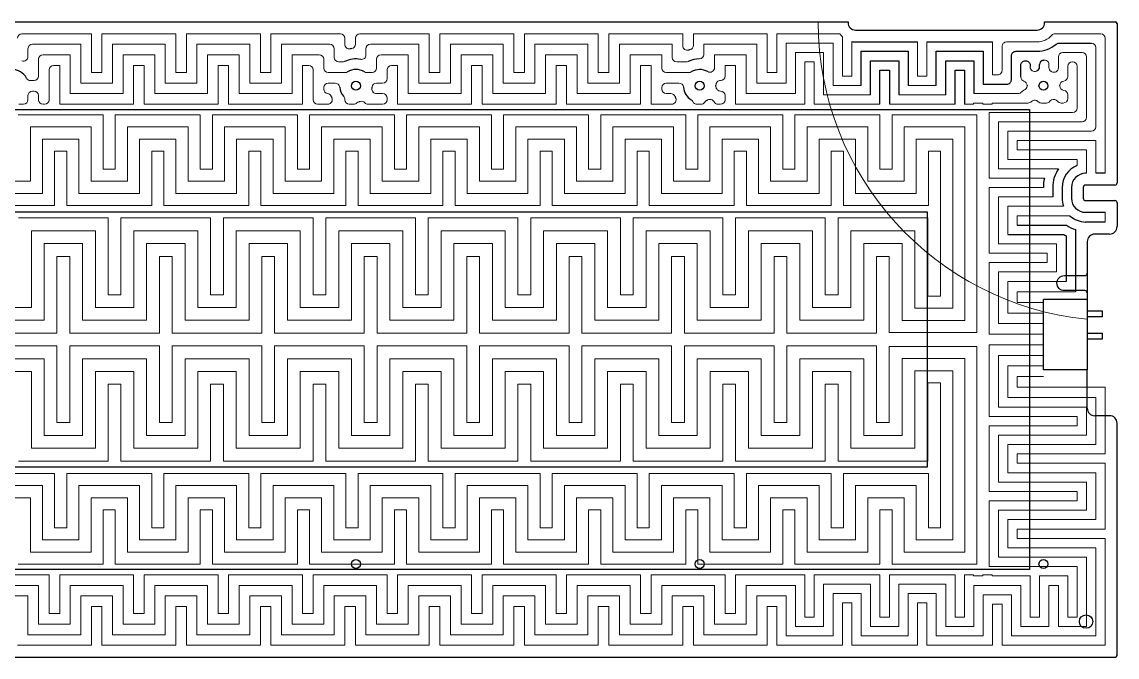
# Model space of a CAD drawing. Header units: millimetres. Extents: x -2003 to 8583, y -2734 to 1824.
# Drawn here: x 2992 to 3725, y 1179 to 1604 of the extents above; entities that cross this region are included whole.
import ezdxf

# ---------------------------------------------------------------- set-up
doc = ezdxf.new("R2010")
doc.units = ezdxf.units.MM
doc.layers.add('参照', color=6, linetype='Continuous', lineweight=9)
doc.layers.add('发热区', color=2, linetype='Continuous')

msp = doc.modelspace()

# ---------------------------------------------------------------- linework, layer by layer
at = {"color": 7, "linetype": 'Continuous', "lineweight": 25}
for p, q in [((2426.544, 1604.178), (3545.044, 1604.178)), ((3676.544, 1604.178), (3724.044, 1604.178)), ((3725.044, 1603.178), (3725.044, 1496.478)), ((3673.178, 1574.143), (3673.178, 1575.598)), ((3704.584, 1502.878), (3703.944, 1502.878)), ((3717.146, 1502.878), (3710.865, 1502.878)), ((3681.984, 1493.478), (3681.984, 1487.093)), ((3688.264, 1493.478), (3688.264, 1486.178)), ((3694.544, 1493.478), (3694.544, 1486.178)), ((3725.044, 1483.178), (3725.044, 1467.178)), ((3703.944, 1476.778), (3717.146, 1476.778)), ((3717.146, 1470.078), (3703.944, 1470.288)), ((3720.044, 1462.178), (3710.044, 1462.178)), ((3705.044, 1457.178), (3705.044, 1418.428)), ((3675.794, 1371.428), (3675.794, 1418.428)), ((3705.044, 1418.428), (3675.794, 1418.428)), ((3705.044, 1418.428), (3705.044, 1371.428)), ((3705.044, 1371.428), (3675.794, 1371.428)), ((3705.044, 1345.678), (3705.044, 1371.428)), ((3720.044, 1340.678), (3710.044, 1340.678)), ((3725.044, 1180.178), (3725.044, 1335.678)), ((2247.544, 1179.178), (3724.044, 1179.178))]:
    msp.add_line(p, q, dxfattribs=at)
for points in [[(3545.044, 1604.178), (3545.044, 1603.678, 0.4142136), (3550.044, 1598.678), (3671.544, 1598.678, 0.4142136), (3676.544, 1603.678), (3676.544, 1604.178)], [(3539.477, 1596.278, 0.0531513), (3541.275, 1594.217)], [(3547.556, 1591.02, 0.0485567), (3550.044, 1590.778), (3591.524, 1590.778)], [(3635.492, 1562.466), (3651.335, 1562.466, 0.4142136), (3654.335, 1565.466), (3654.335, 1581.498, -0.4142136), (3657.335, 1584.498), (3671.544, 1584.498, 0.1818625), (3684.185, 1589.253, -0.1818625), (3686.162, 1589.997), (3707.865, 1589.997)], [(3660.616, 1567.316), (3660.616, 1575.218, -0.4142136), (3663.616, 1578.218), (3663.897, 1578.218, -0.4142136), (3666.897, 1575.218), (3666.897, 1574.015)], [(3676.388, 1499.655, 0.0551867), (3675.704, 1493.478), (3675.704, 1493.374)], [(3723.544, 1494.978), (3703.944, 1494.978, 0.4142136), (3702.444, 1493.478), (3702.444, 1486.178, 0.4142136), (3703.944, 1484.678), (3723.544, 1484.678)], [(3688.263, 1486.329, 0.0879783), (3689.241, 1480.812)], [(3693.434, 1474.531, 0.1824754), (3703.944, 1470.288)], [(3658.259, 1468.25), (3691.211, 1468.25, 0.0752322), (3697.146, 1465.184), (3697.146, 1423.493)], [(3651.978, 1461.969), (3689.314, 1461.969, 0.0156255), (3690.865, 1461.08), (3690.865, 1430.563)], [(3705.044, 1422.878, 0.4142136), (3703.544, 1424.378), (3689.794, 1424.378, -1), (3689.794, 1434.478), (3703.544, 1434.478, 0.4142136), (3705.044, 1435.978)]]:
    msp.add_lwpolyline(points, format="xyb", dxfattribs=at)
for points in [[(3597.805, 1590.778), (3641.773, 1590.778)], [(3553.837, 1561.673), (3553.837, 1584.498), (3585.243, 1584.498), (3585.243, 1561.673)], [(3604.086, 1561.673), (3604.086, 1584.498), (3635.492, 1584.498), (3635.492, 1562.466)], [(3560.118, 1555.392), (3560.118, 1578.218), (3578.962, 1578.218), (3578.962, 1555.392)], [(3610.367, 1555.392), (3610.367, 1578.218), (3629.21, 1578.218), (3629.21, 1556.185)], [(3566.399, 1549.111), (3566.399, 1571.938), (3572.68, 1571.938), (3572.68, 1549.111)], [(3616.648, 1549.111), (3616.648, 1571.938), (3622.929, 1571.938), (3622.929, 1549.111)], [(3705.044, 1410.928), (3715.044, 1410.928), (3715.044, 1408.928), (3715.044, 1406.928), (3705.044, 1406.928)], [(3705.044, 1395.928), (3715.044, 1395.928), (3715.044, 1393.928), (3715.044, 1391.928), (3705.044, 1391.928)]]:
    msp.add_lwpolyline(points, dxfattribs=at)
for centre, radius in [((3215.794, 1561.428), 3), ((3445.794, 1561.428), 3), ((3675.794, 1561.428), 3), ((3215.794, 1241.428), 3), ((3445.794, 1241.428), 3), ((3675.794, 1241.428), 3), ((3704.294, 1202.928), 4.5)]:
    msp.add_circle(centre, radius, dxfattribs=at)
for centre, radius, start, end in [((3724.044, 1603.178), 1, 360, 90), ((3215.794, 1561.428), 25.04, 96.859653, 99.059577), ((3445.794, 1561.428), 25.04, 104.944738, 107.21217), ((3215.794, 1561.428), 17.97, 79.789776, 115.344516), ((3445.794, 1561.428), 17.97, 90.450764, 115.320145), ((3676.178, 1575.598), 3, 99.371618, 180), ((3671.544, 1603.678), 25.46, 279.371618, 279.945692), ((2985.794, 1561.428), 10.9, 28.034725, 151.965275), ((3215.794, 1561.428), 10.9, 58.737031, 121.262969), ((3445.794, 1561.428), 10.9, 60.231965, 121.232643), ((3675.794, 1561.428), 10.9, 113.828712, 115.101781), ((3670.178, 1574.143), 3, 293.828712, 0), ((3675.794, 1561.428), 10.9, 60.016324, 61.345328), ((3445.794, 1561.428), 10.9, 357.802057, 2.197943), ((3675.794, 1561.428), 10.9, 179.42062, 180.57938), ((3675.794, 1561.428), 10.9, 359.42062, 0.57938), ((3215.794, 1561.428), 17.97, 203.029334, 206.37837), ((3215.794, 1561.428), 10.9, 184.888606, 221.470549), ((3215.794, 1561.428), 10.9, 350.681489, 355.111394), ((3445.794, 1561.428), 17.97, 203.169572, 206.37837), ((3445.794, 1561.428), 10.9, 184.888606, 238.652501), ((3215.794, 1561.428), 10.9, 280.99463, 285.51085), ((3445.794, 1561.428), 10.9, 294.821072, 299.768035), ((3675.794, 1561.428), 10.9, 244.898219, 246.171288), ((3675.794, 1561.428), 10.9, 298.654672, 299.983676), ((3703.944, 1493.478), 21.96, 145.436492, 180), ((3703.944, 1493.478), 15.68, 111.086127, 180), ((3703.944, 1493.478), 9.4, 90, 180), ((3723.544, 1496.478), 1.5, 270, 360), ((3703.944, 1486.178), 9.4, 180, 270), ((3723.544, 1483.178), 1.5, 0, 90), ((3720.044, 1467.178), 5, 270, 360), ((3710.044, 1457.178), 5, 90, 180), ((3710.044, 1345.678), 5, 180, 270), ((3720.044, 1335.678), 5, 0, 90), ((3724.044, 1180.178), 1, 270, 0)]:
    msp.add_arc(centre, radius, start, end, dxfattribs=at)
at = {"layer": '参照'}
for p, q in [((2992.327, 1596.278), (3038.79, 1596.278)), ((3038.79, 1596.278), (3038.79, 1570.31)), ((3045.856, 1570.31), (3045.856, 1596.278)), ((3045.856, 1596.278), (3095.32, 1596.278)), ((3095.32, 1596.278), (3095.32, 1570.31)), ((3102.386, 1570.31), (3102.386, 1596.278)), ((3102.386, 1596.278), (3151.849, 1596.278)), ((3151.849, 1596.278), (3151.849, 1570.31)), ((3158.915, 1570.31), (3158.915, 1596.278)), ((3158.915, 1596.278), (3205.379, 1596.278)), ((3208.379, 1593.278), (3208.379, 1589.118)), ((3215.445, 1589.267), (3215.445, 1593.278)), ((3218.445, 1596.278), (3264.908, 1596.278)), ((3264.908, 1596.278), (3264.908, 1570.31)), ((3271.974, 1570.31), (3271.974, 1596.278)), ((3271.974, 1596.278), (3321.438, 1596.278)), ((3321.438, 1596.278), (3321.438, 1570.31)), ((3328.504, 1570.31), (3328.504, 1596.278)), ((3328.504, 1596.278), (3377.967, 1596.278)), ((3377.967, 1596.278), (3377.967, 1570.31)), ((3385.033, 1570.31), (3385.033, 1596.278)), ((3385.033, 1596.278), (3434.497, 1596.278)), ((3434.497, 1596.278), (3434.497, 1588.212)), ((3441.563, 1588.52), (3441.563, 1596.278)), ((3441.563, 1596.278), (3491.026, 1596.278)), ((3491.026, 1596.278), (3491.026, 1570.31)), ((2996.393, 1580.973), (2996.393, 1586.212)), ((2999.393, 1589.212), (3031.724, 1589.212)), ((3031.724, 1589.212), (3031.724, 1563.244)), ((3052.923, 1563.244), (3052.923, 1589.212)), ((3052.923, 1589.212), (3088.254, 1589.212)), ((3088.254, 1589.212), (3088.254, 1563.244)), ((3109.452, 1563.244), (3109.452, 1589.212)), ((3109.452, 1589.212), (3144.783, 1589.212)), ((3144.783, 1589.212), (3144.783, 1563.244)), ((3165.982, 1563.244), (3165.982, 1589.212)), ((3165.982, 1589.212), (3198.312, 1589.212)), ((3201.312, 1586.212), (3201.312, 1580.38)), ((3222.511, 1582.066), (3222.511, 1586.212)), ((3225.511, 1589.212), (3257.842, 1589.212)), ((3257.842, 1589.212), (3257.842, 1563.244)), ((3279.04, 1563.244), (3279.04, 1589.212)), ((3279.04, 1589.212), (3314.371, 1589.212)), ((3314.371, 1589.212), (3314.371, 1563.244)), ((3335.57, 1563.244), (3335.57, 1589.212)), ((3335.57, 1589.212), (3370.901, 1589.212)), ((3370.901, 1589.212), (3370.901, 1563.244)), ((3392.099, 1563.244), (3392.099, 1589.212)), ((3392.099, 1589.212), (3427.43, 1589.212)), ((3427.43, 1589.212), (3427.43, 1580.384)), ((3448.629, 1582.397), (3448.629, 1589.212)), ((3448.629, 1589.212), (3483.96, 1589.212)), ((3483.96, 1589.212), (3483.96, 1563.244)), ((3003.459, 1567.961), (3003.459, 1579.146)), ((3006.459, 1582.146), (3024.658, 1582.146)), ((3024.658, 1582.146), (3024.658, 1556.177)), ((3059.989, 1556.177), (3059.989, 1582.146)), ((3059.989, 1582.146), (3081.187, 1582.146)), ((3081.187, 1582.146), (3081.187, 1556.177)), ((3116.518, 1556.177), (3116.518, 1582.146)), ((3116.518, 1582.146), (3137.717, 1582.146)), ((3137.717, 1582.146), (3137.717, 1556.177)), ((3173.048, 1556.177), (3173.048, 1582.146)), ((3173.048, 1582.146), (3191.246, 1582.146)), ((3194.246, 1579.146), (3194.246, 1573.31)), ((3204.312, 1577.38), (3206.817, 1577.38)), ((3229.577, 1573.31), (3229.577, 1579.146)), ((3232.577, 1582.146), (3250.776, 1582.146)), ((3250.776, 1582.146), (3250.776, 1556.177)), ((3286.107, 1556.177), (3286.107, 1582.146)), ((3286.107, 1582.146), (3307.305, 1582.146)), ((3307.305, 1582.146), (3307.305, 1556.177)), ((3342.636, 1556.177), (3342.636, 1582.146)), ((3342.636, 1582.146), (3363.835, 1582.146)), ((3363.835, 1582.146), (3363.835, 1556.177)), ((3399.166, 1556.177), (3399.166, 1582.146)), ((3399.166, 1582.146), (3420.364, 1582.146)), ((3420.364, 1582.146), (3420.364, 1573.314)), ((3430.43, 1577.384), (3436.825, 1577.384)), ((3455.695, 1573.494), (3455.695, 1582.146)), ((3455.695, 1582.146), (3476.894, 1582.146)), ((3476.894, 1582.146), (3476.894, 1556.177)), ((3010.525, 1552.111), (3010.525, 1572.08)), ((3013.525, 1575.08), (3017.592, 1575.08)), ((3017.592, 1575.08), (3017.592, 1549.111)), ((3038.79, 1570.31), (3045.856, 1570.31)), ((3067.055, 1549.111), (3067.055, 1575.08)), ((3067.055, 1575.08), (3074.121, 1575.08)), ((3074.121, 1575.08), (3074.121, 1549.111)), ((3095.32, 1570.31), (3102.386, 1570.31)), ((3123.584, 1549.111), (3123.584, 1575.08)), ((3123.584, 1575.08), (3130.651, 1575.08)), ((3130.651, 1575.08), (3130.651, 1549.111)), ((3151.849, 1570.31), (3158.915, 1570.31)), ((3180.114, 1549.111), (3180.114, 1575.08)), ((3180.114, 1575.08), (3184.18, 1575.08)), ((3187.18, 1572.08), (3187.18, 1552.111)), ((3197.246, 1570.31), (3208.58, 1570.31)), ((3223.007, 1570.31), (3226.577, 1570.31)), ((3236.643, 1566.244), (3236.643, 1572.08)), ((3239.643, 1575.08), (3243.71, 1575.08)), ((3243.71, 1575.08), (3243.71, 1549.111)), ((3264.908, 1570.31), (3271.974, 1570.31)), ((3293.173, 1549.111), (3293.173, 1575.08)), ((3293.173, 1575.08), (3300.239, 1575.08)), ((3300.239, 1575.08), (3300.239, 1549.111)), ((3321.438, 1570.31), (3328.504, 1570.31)), ((3349.702, 1549.111), (3349.702, 1575.08)), ((3349.702, 1575.08), (3356.768, 1575.08)), ((3356.768, 1575.08), (3356.768, 1549.111)), ((3377.967, 1570.31), (3385.033, 1570.31)), ((3406.232, 1549.111), (3406.232, 1575.08)), ((3406.232, 1575.08), (3413.298, 1575.08)), ((3413.298, 1575.08), (3413.298, 1549.111)), ((3423.364, 1570.314), (3438.587, 1570.314)), ((3462.761, 1567.961), (3462.761, 1575.08)), ((3462.761, 1575.08), (3469.827, 1575.08)), ((3469.827, 1575.08), (3469.827, 1549.111)), ((3491.026, 1570.31), (3497.307, 1570.31)), ((2998.063, 1564.961), (3000.459, 1564.961)), ((3031.724, 1563.244), (3052.923, 1563.244)), ((3088.254, 1563.244), (3109.452, 1563.244)), ((3144.783, 1563.244), (3165.982, 1563.244)), ((3197.246, 1563.244), (3201.944, 1563.244)), ((3229.643, 1563.244), (3233.643, 1563.244)), ((3257.842, 1563.244), (3279.04, 1563.244)), ((3314.371, 1563.244), (3335.57, 1563.244)), ((3370.901, 1563.244), (3392.099, 1563.244)), ((3423.364, 1563.244), (3431.944, 1563.244)), ((3459.684, 1564.961), (3459.761, 1564.961)), ((3483.96, 1563.244), (3503.588, 1563.244)), ((2996.393, 1552.111), (2996.393, 1554.895)), ((2999.393, 1557.895), (3000.459, 1557.895)), ((3003.459, 1552.111), (3003.459, 1554.895)), ((3024.658, 1556.177), (3059.989, 1556.177)), ((3081.187, 1556.177), (3116.518, 1556.177)), ((3137.717, 1556.177), (3173.048, 1556.177)), ((3194.246, 1560.244), (3194.246, 1559.177)), ((3229.51, 1556.177), (3233.643, 1556.177)), ((3250.776, 1556.177), (3286.107, 1556.177)), ((3307.305, 1556.177), (3342.636, 1556.177)), ((3363.835, 1556.177), (3399.166, 1556.177)), ((3420.364, 1560.244), (3420.364, 1559.177)), ((3423.364, 1556.177), (3426.515, 1556.177)), ((3459.684, 1557.895), (3459.761, 1557.895)), ((3462.761, 1552.111), (3462.761, 1554.895)), ((3476.894, 1556.177), (3509.869, 1556.177)), ((2990.211, 1549.111), (2993.393, 1549.111)), ((3006.459, 1549.111), (3007.525, 1549.111)), ((3017.592, 1549.111), (3067.055, 1549.111)), ((3074.121, 1549.111), (3123.584, 1549.111)), ((3130.651, 1549.111), (3180.114, 1549.111)), ((3190.18, 1549.111), (3197.007, 1549.111)), ((3208.379, 1552.223), (3208.379, 1552.111)), ((3211.379, 1549.111), (3214.289, 1549.111)), ((3223.913, 1549.111), (3233.643, 1549.111)), ((3236.643, 1552.111), (3236.643, 1553.177)), ((3243.71, 1549.111), (3293.173, 1549.111)), ((3300.239, 1549.111), (3349.702, 1549.111)), ((3356.768, 1549.111), (3406.232, 1549.111)), ((3413.298, 1549.111), (3427.007, 1549.111)), ((3443.992, 1549.111), (3446.617, 1549.111)), ((3458.028, 1549.111), (3459.761, 1549.111)), ((3469.827, 1549.111), (3516.15, 1549.111))]:
    msp.add_line(p, q, dxfattribs=at)
at = {"layer": '参照', "color": 3}
for p, q in [((3503.588, 1563.244), (3503.588, 1589.997)), ((3503.588, 1589.997), (3534.994, 1589.997)), ((3534.994, 1589.997), (3534.994, 1561.673)), ((3591.524, 1567.954), (3591.524, 1590.778)), ((3597.805, 1590.778), (3597.805, 1567.954)), ((3717.146, 1502.878), (3717.146, 1593.278)), ((3509.869, 1556.177), (3509.869, 1583.716)), ((3509.869, 1583.716), (3528.713, 1583.716)), ((3528.713, 1583.716), (3528.713, 1555.392)), ((3688.74, 1583.716), (3701.584, 1583.716)), ((3710.865, 1586.997), (3710.865, 1534.061)), ((3516.15, 1549.111), (3516.15, 1577.435)), ((3516.15, 1577.435), (3522.432, 1577.435)), ((3522.432, 1577.435), (3522.432, 1549.111)), ((3679.459, 1575.646), (3679.459, 1573.626)), ((3685.74, 1573.468), (3685.74, 1580.716)), ((3695.022, 1577.435), (3695.303, 1577.435)), ((3704.584, 1580.716), (3704.584, 1540.342)), ((3692.022, 1567.531), (3692.022, 1574.435)), ((3698.303, 1574.435), (3698.303, 1546.623)), ((3534.994, 1561.673), (3553.837, 1561.673)), ((3585.243, 1561.673), (3604.086, 1561.673)), ((3597.805, 1567.954), (3591.524, 1567.954)), ((3528.713, 1555.392), (3560.118, 1555.392)), ((3578.962, 1555.392), (3610.367, 1555.392)), ((3629.21, 1556.185), (3658.85, 1556.185)), ((3692.022, 1552.904), (3692.022, 1555.325)), ((3522.432, 1549.111), (3566.399, 1549.111)), ((3572.68, 1549.111), (3616.648, 1549.111)), ((3622.929, 1549.111), (3629.002, 1549.111)), ((3629.002, 1549.111), (3629.002, 1549.904)), ((3629.002, 1549.904), (3635.283, 1549.904)), ((3635.283, 1549.904), (3635.283, 1549.111)), ((3635.283, 1549.111), (3641.564, 1549.111)), ((3641.564, 1549.111), (3641.564, 1549.904)), ((3641.564, 1549.904), (3665.482, 1549.904)), ((3674.472, 1549.904), (3677.715, 1549.904)), ((3687.602, 1549.904), (3689.022, 1549.904)), ((3695.303, 1543.623), (3639.416, 1543.623)), ((3639.416, 1543.623), (3639.416, 1499.655)), ((3701.584, 1537.342), (3645.697, 1537.342)), ((3645.697, 1537.342), (3645.697, 1505.936)), ((3707.865, 1531.061), (3651.978, 1531.061)), ((3651.978, 1531.061), (3651.978, 1512.218)), ((3658.259, 1518.499), (3658.259, 1524.78)), ((3658.259, 1524.78), (3710.865, 1524.78)), ((3710.865, 1524.78), (3710.865, 1502.878)), ((3704.584, 1518.499), (3658.259, 1518.499)), ((3704.584, 1518.499), (3704.584, 1502.878)), ((3651.978, 1512.218), (3698.303, 1512.218)), ((3698.303, 1512.218), (3698.303, 1508.108)), ((3645.697, 1505.936), (3685.86, 1505.936)), ((3639.416, 1499.655), (3676.388, 1499.655)), ((3675.704, 1493.374), (3639.416, 1493.374)), ((3639.416, 1493.374), (3639.416, 1449.406)), ((3681.984, 1487.093), (3645.697, 1487.093)), ((3645.697, 1487.093), (3645.697, 1455.688)), ((3689.241, 1480.812), (3651.978, 1480.812)), ((3651.978, 1480.812), (3651.978, 1461.969)), ((3658.259, 1468.25), (3658.259, 1474.531)), ((3658.259, 1474.531), (3693.434, 1474.531)), ((3717.146, 1470.078), (3717.146, 1476.778)), ((3645.697, 1455.688), (3684.584, 1455.688)), ((3684.584, 1455.688), (3684.584, 1436.844)), ((3639.416, 1449.406), (3678.303, 1449.406)), ((3678.303, 1449.406), (3678.303, 1443.125)), ((3678.303, 1443.125), (3639.416, 1443.125)), ((3639.416, 1443.125), (3639.416, 1395.213)), ((3684.584, 1436.844), (3645.697, 1436.844)), ((3645.697, 1436.844), (3645.697, 1402.283)), ((3690.865, 1430.563), (3651.978, 1430.563)), ((3651.978, 1430.563), (3651.978, 1409.353)), ((3658.259, 1416.423), (3658.259, 1423.493)), ((3658.259, 1423.493), (3697.146, 1423.493)), ((3675.794, 1416.423), (3658.259, 1416.423)), ((3651.978, 1409.353), (3675.794, 1409.353)), ((3645.697, 1402.283), (3675.794, 1402.283)), ((3639.416, 1395.213), (3675.794, 1395.213))]:
    msp.add_line(p, q, dxfattribs=at)
at = {"layer": '参照'}
msp.add_lwpolyline([(3525.044, 1604.178, 0.3851704), (3705.044, 1405.181)], format="xyb", dxfattribs=at)
at = {"layer": '参照', "color": 3}
for points in [[(3539.477, 1596.278), (3497.307, 1596.278), (3497.307, 1570.31)], [(3547.556, 1591.02), (3547.556, 1567.954), (3541.275, 1567.954), (3541.275, 1594.217)], [(3516.15, 1234.245), (3516.15, 1205.921), (3522.432, 1205.921), (3522.432, 1234.245), (3566.399, 1234.245), (3566.399, 1205.921), (3572.68, 1205.921), (3572.68, 1234.245), (3616.648, 1234.245), (3616.648, 1205.921), (3622.929, 1205.921), (3622.929, 1234.245), (3629.002, 1234.245), (3629.002, 1233.452), (3635.283, 1233.452), (3635.283, 1234.245), (3641.564, 1234.245), (3641.564, 1233.452), (3666.897, 1233.452), (3666.897, 1205.921), (3673.178, 1205.921), (3673.178, 1233.452), (3692.022, 1233.452), (3692.022, 1205.921), (3698.303, 1205.921), (3698.303, 1239.733), (3639.416, 1239.733), (3639.416, 1283.701), (3698.303, 1283.701), (3698.303, 1289.982), (3639.416, 1289.982), (3639.416, 1333.95), (3698.303, 1333.95), (3698.303, 1340.231), (3639.416, 1340.231), (3639.416, 1388.143), (3675.794, 1388.143)], [(3509.869, 1227.179), (3509.869, 1199.64), (3528.713, 1199.64), (3528.713, 1227.964), (3560.118, 1227.964), (3560.118, 1199.64), (3578.962, 1199.64), (3578.962, 1227.964), (3610.367, 1227.964), (3610.367, 1199.64), (3629.21, 1199.64), (3629.21, 1227.171), (3660.616, 1227.171), (3660.616, 1199.64), (3679.459, 1199.64), (3679.459, 1227.171), (3685.74, 1227.171), (3685.74, 1199.64), (3704.584, 1199.64), (3704.584, 1246.014), (3645.697, 1246.014), (3645.697, 1277.42), (3704.584, 1277.42), (3704.584, 1296.263), (3645.697, 1296.263), (3645.697, 1327.669), (3704.584, 1327.669), (3704.584, 1346.512), (3645.697, 1346.512), (3645.697, 1381.073), (3675.794, 1381.073)], [(3503.588, 1220.113), (3503.588, 1193.359), (3534.994, 1193.359), (3534.994, 1221.683), (3553.837, 1221.683), (3553.837, 1193.359), (3585.243, 1193.359), (3585.243, 1221.683), (3604.086, 1221.683), (3604.086, 1193.359), (3635.492, 1193.359), (3635.492, 1220.89), (3654.335, 1220.89), (3654.335, 1193.359), (3710.865, 1193.359), (3710.865, 1252.295), (3651.978, 1252.295), (3651.978, 1271.139), (3710.865, 1271.139), (3710.865, 1302.544), (3651.978, 1302.544), (3651.978, 1321.388), (3710.865, 1321.388), (3710.865, 1352.793), (3651.978, 1352.793), (3651.978, 1374.003), (3675.794, 1374.003)], [(3675.794, 1366.933), (3658.259, 1366.933), (3658.259, 1359.863), (3717.146, 1359.863), (3717.146, 1315.106), (3658.259, 1315.106), (3658.259, 1308.825), (3717.146, 1308.825), (3717.146, 1264.858), (3658.259, 1264.858), (3658.259, 1258.576), (3717.146, 1258.576), (3717.146, 1187.078), (3648.054, 1187.078), (3648.054, 1214.609), (3641.773, 1214.609), (3641.773, 1187.078), (3597.805, 1187.078), (3597.805, 1215.402), (3591.524, 1215.402), (3591.524, 1187.078), (3547.556, 1187.078), (3547.556, 1215.402), (3541.275, 1215.402), (3541.275, 1187.078), (3497.307, 1187.078), (3497.307, 1213.046)]]:
    msp.add_lwpolyline(points, dxfattribs=at)
msp.add_lwpolyline([(3714.146, 1596.278), (3683.571, 1596.278, 0.2178043), (3681.302, 1595.24, -0.2178043), (3671.544, 1590.778), (3651.054, 1590.778, 0.4142136), (3648.054, 1587.778), (3648.054, 1571.748, -0.4142136), (3645.054, 1568.748), (3641.773, 1568.748), (3641.773, 1590.778)], format="xyb", dxfattribs=at)
at = {"layer": '参照'}
for points in [[(2955.804, 1395.962), (3015.776, 1395.962), (3015.776, 1447.301), (3024.343, 1447.301), (3024.343, 1395.962), (3084.316, 1395.962), (3084.316, 1447.301), (3092.883, 1447.301), (3092.883, 1395.962), (3152.855, 1395.962), (3152.855, 1447.301), (3161.423, 1447.301), (3161.423, 1395.962), (3221.395, 1395.962), (3221.395, 1447.301), (3229.962, 1447.301), (3229.962, 1395.962), (3289.934, 1395.962), (3289.934, 1447.301), (3298.502, 1447.301), (3298.502, 1395.962), (3358.474, 1395.962), (3358.474, 1447.301), (3367.041, 1447.301), (3367.041, 1395.962), (3427.013, 1395.962), (3427.013, 1447.301), (3435.581, 1447.301), (3435.581, 1395.962), (3495.553, 1395.962), (3495.553, 1447.301), (3504.121, 1447.301), (3504.121, 1395.962), (3564.093, 1395.962), (3564.093, 1447.301), (3572.66, 1447.301), (3572.66, 1396.354), (3631.292, 1396.354), (3631.292, 1542.045), (3574.456, 1542.045), (3574.456, 1505.712), (3566.336, 1505.712), (3566.336, 1542.045), (3509.5, 1542.045), (3509.5, 1505.712), (3501.38, 1505.712), (3501.38, 1542.045), (3444.544, 1542.045), (3444.544, 1505.712), (3436.424, 1505.712), (3436.424, 1542.045), (3379.588, 1542.045), (3379.588, 1505.712), (3371.468, 1505.712), (3371.468, 1542.045), (3314.632, 1542.045), (3314.632, 1505.712), (3306.512, 1505.712), (3306.512, 1542.045), (3249.676, 1542.045), (3249.676, 1505.712), (3241.556, 1505.712), (3241.556, 1542.045), (3184.72, 1542.045), (3184.72, 1505.712), (3176.6, 1505.712), (3176.6, 1542.045), (3119.764, 1542.045), (3119.764, 1505.712), (3111.644, 1505.712), (3111.644, 1542.045), (3054.808, 1542.045), (3054.808, 1505.712), (3046.688, 1505.712), (3046.688, 1542.045), (2989.852, 1542.045)], [(2973.613, 1497.592), (2997.971, 1497.592), (2997.971, 1533.925), (3038.569, 1533.925), (3038.569, 1497.592), (3062.927, 1497.592), (3062.927, 1533.925), (3103.525, 1533.925), (3103.525, 1497.592), (3127.883, 1497.592), (3127.883, 1533.925), (3168.481, 1533.925), (3168.481, 1497.592), (3192.839, 1497.592), (3192.839, 1533.925), (3233.437, 1533.925), (3233.437, 1497.592), (3257.795, 1497.592), (3257.795, 1533.925), (3298.393, 1533.925), (3298.393, 1497.592), (3322.751, 1497.592), (3322.751, 1533.925), (3363.349, 1533.925), (3363.349, 1497.592), (3387.707, 1497.592), (3387.707, 1533.925), (3428.305, 1533.925), (3428.305, 1497.592), (3452.663, 1497.592), (3452.663, 1533.925), (3493.261, 1533.925), (3493.261, 1497.592), (3517.619, 1497.592), (3517.619, 1533.925), (3558.217, 1533.925), (3558.217, 1497.592), (3582.575, 1497.592), (3582.575, 1533.925), (3623.173, 1533.925), (3623.173, 1404.474), (3581.228, 1404.474), (3581.228, 1455.868), (3555.525, 1455.868), (3555.525, 1404.529), (3512.688, 1404.529), (3512.688, 1455.868), (3486.986, 1455.868), (3486.986, 1404.529), (3444.148, 1404.529), (3444.148, 1455.868), (3418.446, 1455.868), (3418.446, 1404.529), (3375.609, 1404.529), (3375.609, 1455.868), (3349.906, 1455.868), (3349.906, 1404.529), (3307.069, 1404.529), (3307.069, 1455.868), (3281.367, 1455.868), (3281.367, 1404.529), (3238.53, 1404.529), (3238.53, 1455.868), (3212.827, 1455.868), (3212.827, 1404.529), (3169.99, 1404.529), (3169.99, 1455.868), (3144.288, 1455.868), (3144.288, 1404.529), (3101.45, 1404.529), (3101.45, 1455.868), (3075.748, 1455.868), (3075.748, 1404.529), (3032.911, 1404.529), (3032.911, 1455.868), (3007.209, 1455.868), (3007.209, 1404.529), (2964.371, 1404.529)], [(2965.493, 1489.473), (3006.091, 1489.473), (3006.091, 1525.806), (3030.449, 1525.806), (3030.449, 1489.473), (3071.047, 1489.473), (3071.047, 1525.806), (3095.405, 1525.806), (3095.405, 1489.473), (3136.003, 1489.473), (3136.003, 1525.806), (3160.361, 1525.806), (3160.361, 1489.473), (3200.959, 1489.473), (3200.959, 1525.806), (3225.317, 1525.806), (3225.317, 1489.473), (3265.915, 1489.473), (3265.915, 1525.806), (3290.273, 1525.806), (3290.273, 1489.473), (3330.871, 1489.473), (3330.871, 1525.806), (3355.229, 1525.806), (3355.229, 1489.473), (3395.827, 1489.473), (3395.827, 1525.806), (3420.185, 1525.806), (3420.185, 1489.473), (3460.783, 1489.473), (3460.783, 1525.806), (3485.141, 1525.806), (3485.141, 1489.473), (3525.739, 1489.473), (3525.739, 1525.806), (3550.097, 1525.806), (3550.097, 1489.473), (3590.695, 1489.473), (3590.695, 1525.806), (3615.053, 1525.806), (3615.053, 1412.593), (3589.795, 1412.593), (3589.795, 1464.436), (3546.958, 1464.436), (3546.958, 1413.097), (3521.255, 1413.097), (3521.255, 1464.436), (3478.418, 1464.436), (3478.418, 1413.097), (3452.716, 1413.097), (3452.716, 1464.436), (3409.879, 1464.436), (3409.879, 1413.097), (3384.176, 1413.097), (3384.176, 1464.436), (3341.339, 1464.436), (3341.339, 1413.097), (3315.637, 1413.097), (3315.637, 1464.436), (3272.799, 1464.436), (3272.799, 1413.097), (3247.097, 1413.097), (3247.097, 1464.436), (3204.26, 1464.436), (3204.26, 1413.097), (3178.557, 1413.097), (3178.557, 1464.436), (3135.72, 1464.436), (3135.72, 1413.097), (3110.018, 1413.097), (3110.018, 1464.436), (3067.181, 1464.436), (3067.181, 1413.097), (3041.478, 1413.097), (3041.478, 1464.436), (2998.641, 1464.436), (2998.641, 1413.097), (2972.939, 1413.097)], [(2957.374, 1481.353), (3014.21, 1481.353), (3014.21, 1517.686), (3022.33, 1517.686), (3022.33, 1481.353), (3079.166, 1481.353), (3079.166, 1517.686), (3087.286, 1517.686), (3087.286, 1481.353), (3144.122, 1481.353), (3144.122, 1517.686), (3152.242, 1517.686), (3152.242, 1481.353), (3209.078, 1481.353), (3209.078, 1517.686), (3217.198, 1517.686), (3217.198, 1481.353), (3274.034, 1481.353), (3274.034, 1517.686), (3282.154, 1517.686), (3282.154, 1481.353), (3338.99, 1481.353), (3338.99, 1517.686), (3347.11, 1517.686), (3347.11, 1481.353), (3403.946, 1481.353), (3403.946, 1517.686), (3412.066, 1517.686), (3412.066, 1481.353), (3468.902, 1481.353), (3468.902, 1517.686), (3477.022, 1517.686), (3477.022, 1481.353), (3533.858, 1481.353), (3533.858, 1517.686), (3541.978, 1517.686), (3541.978, 1481.353), (3598.814, 1481.353), (3598.814, 1517.686), (3606.934, 1517.686), (3606.934, 1420.713), (3598.362, 1420.713), (3598.362, 1473.003), (3538.39, 1473.003), (3538.39, 1421.664), (3529.823, 1421.664), (3529.823, 1473.003), (3469.851, 1473.003), (3469.851, 1421.664), (3461.283, 1421.664), (3461.283, 1473.003), (3401.311, 1473.003), (3401.311, 1421.664), (3392.744, 1421.664), (3392.744, 1473.003), (3332.772, 1473.003), (3332.772, 1421.664), (3324.204, 1421.664), (3324.204, 1473.003), (3264.232, 1473.003), (3264.232, 1421.664), (3255.665, 1421.664), (3255.665, 1473.003), (3195.692, 1473.003), (3195.692, 1421.664), (3187.125, 1421.664), (3187.125, 1473.003), (3127.153, 1473.003), (3127.153, 1421.664), (3118.585, 1421.664), (3118.585, 1473.003), (3058.613, 1473.003), (3058.613, 1421.664), (3050.046, 1421.664), (3050.046, 1473.003), (2990.074, 1473.003)], [(2955.804, 1387.394), (3015.776, 1387.394), (3015.776, 1336.055), (3024.343, 1336.055), (3024.343, 1387.394), (3084.316, 1387.394), (3084.316, 1336.055), (3092.883, 1336.055), (3092.883, 1387.394), (3152.855, 1387.394), (3152.855, 1336.055), (3161.423, 1336.055), (3161.423, 1387.394), (3221.395, 1387.394), (3221.395, 1336.055), (3229.962, 1336.055), (3229.962, 1387.394), (3289.934, 1387.394), (3289.934, 1336.055), (3298.502, 1336.055), (3298.502, 1387.394), (3358.474, 1387.394), (3358.474, 1336.055), (3367.041, 1336.055), (3367.041, 1387.394), (3427.013, 1387.394), (3427.013, 1336.055), (3435.581, 1336.055), (3435.581, 1387.394), (3495.553, 1387.394), (3495.553, 1336.055), (3504.121, 1336.055), (3504.121, 1387.394), (3564.093, 1387.394), (3564.093, 1336.055), (3572.66, 1336.055), (3572.66, 1387.002), (3631.292, 1387.002), (3631.292, 1241.311), (3574.456, 1241.311), (3574.456, 1277.645), (3566.336, 1277.645), (3566.336, 1241.311), (3509.5, 1241.311), (3509.5, 1277.645), (3501.38, 1277.645), (3501.38, 1241.311), (3444.544, 1241.311), (3444.544, 1277.645), (3436.424, 1277.645), (3436.424, 1241.311), (3379.588, 1241.311), (3379.588, 1277.645), (3371.468, 1277.645), (3371.468, 1241.311), (3314.632, 1241.311), (3314.632, 1277.645), (3306.512, 1277.645), (3306.512, 1241.311), (3249.676, 1241.311), (3249.676, 1277.645), (3241.556, 1277.645), (3241.556, 1241.311), (3184.72, 1241.311), (3184.72, 1277.645), (3176.6, 1277.645), (3176.6, 1241.311), (3119.764, 1241.311), (3119.764, 1277.645), (3111.644, 1277.645), (3111.644, 1241.311), (3054.808, 1241.311), (3054.808, 1277.645), (3046.688, 1277.645), (3046.688, 1241.311), (2989.852, 1241.311)], [(2973.613, 1285.764), (2997.971, 1285.764), (2997.971, 1249.431), (3038.569, 1249.431), (3038.569, 1285.764), (3062.927, 1285.764), (3062.927, 1249.431), (3103.525, 1249.431), (3103.525, 1285.764), (3127.883, 1285.764), (3127.883, 1249.431), (3168.481, 1249.431), (3168.481, 1285.764), (3192.839, 1285.764), (3192.839, 1249.431), (3233.437, 1249.431), (3233.437, 1285.764), (3257.795, 1285.764), (3257.795, 1249.431), (3298.393, 1249.431), (3298.393, 1285.764), (3322.751, 1285.764), (3322.751, 1249.431), (3363.349, 1249.431), (3363.349, 1285.764), (3387.707, 1285.764), (3387.707, 1249.431), (3428.305, 1249.431), (3428.305, 1285.764), (3452.663, 1285.764), (3452.663, 1249.431), (3493.261, 1249.431), (3493.261, 1285.764), (3517.619, 1285.764), (3517.619, 1249.431), (3558.217, 1249.431), (3558.217, 1285.764), (3582.575, 1285.764), (3582.575, 1249.431), (3623.173, 1249.431), (3623.173, 1378.882), (3581.228, 1378.882), (3581.228, 1327.488), (3555.525, 1327.488), (3555.525, 1378.827), (3512.688, 1378.827), (3512.688, 1327.488), (3486.986, 1327.488), (3486.986, 1378.827), (3444.148, 1378.827), (3444.148, 1327.488), (3418.446, 1327.488), (3418.446, 1378.827), (3375.609, 1378.827), (3375.609, 1327.488), (3349.906, 1327.488), (3349.906, 1378.827), (3307.069, 1378.827), (3307.069, 1327.488), (3281.367, 1327.488), (3281.367, 1378.827), (3238.53, 1378.827), (3238.53, 1327.488), (3212.827, 1327.488), (3212.827, 1378.827), (3169.99, 1378.827), (3169.99, 1327.488), (3144.288, 1327.488), (3144.288, 1378.827), (3101.45, 1378.827), (3101.45, 1327.488), (3075.748, 1327.488), (3075.748, 1378.827), (3032.911, 1378.827), (3032.911, 1327.488), (3007.209, 1327.488), (3007.209, 1378.827), (2964.371, 1378.827)], [(2965.493, 1293.884), (3006.091, 1293.884), (3006.091, 1257.55), (3030.449, 1257.55), (3030.449, 1293.884), (3071.047, 1293.884), (3071.047, 1257.55), (3095.405, 1257.55), (3095.405, 1293.884), (3136.003, 1293.884), (3136.003, 1257.55), (3160.361, 1257.55), (3160.361, 1293.884), (3200.959, 1293.884), (3200.959, 1257.55), (3225.317, 1257.55), (3225.317, 1293.884), (3265.915, 1293.884), (3265.915, 1257.55), (3290.273, 1257.55), (3290.273, 1293.884), (3330.871, 1293.884), (3330.871, 1257.55), (3355.229, 1257.55), (3355.229, 1293.884), (3395.827, 1293.884), (3395.827, 1257.55), (3420.185, 1257.55), (3420.185, 1293.884), (3460.783, 1293.884), (3460.783, 1257.55), (3485.141, 1257.55), (3485.141, 1293.884), (3525.739, 1293.884), (3525.739, 1257.55), (3550.097, 1257.55), (3550.097, 1293.884), (3590.695, 1293.884), (3590.695, 1257.55), (3615.053, 1257.55), (3615.053, 1370.763), (3589.795, 1370.763), (3589.795, 1318.921), (3546.958, 1318.921), (3546.958, 1370.259), (3521.255, 1370.259), (3521.255, 1318.921), (3478.418, 1318.921), (3478.418, 1370.259), (3452.716, 1370.259), (3452.716, 1318.921), (3409.879, 1318.921), (3409.879, 1370.259), (3384.176, 1370.259), (3384.176, 1318.921), (3341.339, 1318.921), (3341.339, 1370.259), (3315.637, 1370.259), (3315.637, 1318.921), (3272.799, 1318.921), (3272.799, 1370.259), (3247.097, 1370.259), (3247.097, 1318.921), (3204.26, 1318.921), (3204.26, 1370.259), (3178.557, 1370.259), (3178.557, 1318.921), (3135.72, 1318.921), (3135.72, 1370.259), (3110.018, 1370.259), (3110.018, 1318.921), (3067.181, 1318.921), (3067.181, 1370.259), (3041.478, 1370.259), (3041.478, 1318.921), (2998.641, 1318.921), (2998.641, 1370.259), (2972.939, 1370.259)], [(2957.374, 1302.003), (3014.21, 1302.003), (3014.21, 1265.67), (3022.33, 1265.67), (3022.33, 1302.003), (3079.166, 1302.003), (3079.166, 1265.67), (3087.286, 1265.67), (3087.286, 1302.003), (3144.122, 1302.003), (3144.122, 1265.67), (3152.242, 1265.67), (3152.242, 1302.003), (3209.078, 1302.003), (3209.078, 1265.67), (3217.198, 1265.67), (3217.198, 1302.003), (3274.034, 1302.003), (3274.034, 1265.67), (3282.154, 1265.67), (3282.154, 1302.003), (3338.99, 1302.003), (3338.99, 1265.67), (3347.11, 1265.67), (3347.11, 1302.003), (3403.946, 1302.003), (3403.946, 1265.67), (3412.066, 1265.67), (3412.066, 1302.003), (3468.902, 1302.003), (3468.902, 1265.67), (3477.022, 1265.67), (3477.022, 1302.003), (3533.858, 1302.003), (3533.858, 1265.67), (3541.978, 1265.67), (3541.978, 1302.003), (3598.814, 1302.003), (3598.814, 1265.67), (3606.934, 1265.67), (3606.934, 1362.643), (3598.362, 1362.643), (3598.362, 1310.353), (3538.39, 1310.353), (3538.39, 1361.692), (3529.823, 1361.692), (3529.823, 1310.353), (3469.851, 1310.353), (3469.851, 1361.692), (3461.283, 1361.692), (3461.283, 1310.353), (3401.311, 1310.353), (3401.311, 1361.692), (3392.744, 1361.692), (3392.744, 1310.353), (3332.772, 1310.353), (3332.772, 1361.692), (3324.204, 1361.692), (3324.204, 1310.353), (3264.232, 1310.353), (3264.232, 1361.692), (3255.665, 1361.692), (3255.665, 1310.353), (3195.692, 1310.353), (3195.692, 1361.692), (3187.125, 1361.692), (3187.125, 1310.353), (3127.153, 1310.353), (3127.153, 1361.692), (3118.585, 1361.692), (3118.585, 1310.353), (3058.613, 1310.353), (3058.613, 1361.692), (3050.046, 1361.692), (3050.046, 1310.353), (2990.074, 1310.353)], [(2961.062, 1234.245), (3010.525, 1234.245), (3010.525, 1208.277), (3017.592, 1208.277), (3017.592, 1234.245), (3067.055, 1234.245), (3067.055, 1208.277), (3074.121, 1208.277), (3074.121, 1234.245), (3123.584, 1234.245), (3123.584, 1208.277), (3130.651, 1208.277), (3130.651, 1234.245), (3180.114, 1234.245), (3180.114, 1208.277), (3187.18, 1208.277), (3187.18, 1234.245), (3236.643, 1234.245), (3236.643, 1208.277), (3243.71, 1208.277), (3243.71, 1234.245), (3293.173, 1234.245), (3293.173, 1208.277), (3300.239, 1208.277), (3300.239, 1234.245), (3349.702, 1234.245), (3349.702, 1208.277), (3356.768, 1208.277), (3356.768, 1234.245), (3406.232, 1234.245), (3406.232, 1208.277), (3413.298, 1208.277), (3413.298, 1234.245), (3462.761, 1234.245), (3462.761, 1208.277), (3469.827, 1208.277), (3469.827, 1234.245), (3516.15, 1234.245)], [(2968.128, 1227.179), (3003.459, 1227.179), (3003.459, 1201.21), (3024.658, 1201.21), (3024.658, 1227.179), (3059.989, 1227.179), (3059.989, 1201.21), (3081.187, 1201.21), (3081.187, 1227.179), (3116.518, 1227.179), (3116.518, 1201.21), (3137.717, 1201.21), (3137.717, 1227.179), (3173.048, 1227.179), (3173.048, 1201.21), (3194.246, 1201.21), (3194.246, 1227.179), (3229.577, 1227.179), (3229.577, 1201.21), (3250.776, 1201.21), (3250.776, 1227.179), (3286.107, 1227.179), (3286.107, 1201.21), (3307.305, 1201.21), (3307.305, 1227.179), (3342.636, 1227.179), (3342.636, 1201.21), (3363.835, 1201.21), (3363.835, 1227.179), (3399.166, 1227.179), (3399.166, 1201.21), (3420.364, 1201.21), (3420.364, 1227.179), (3455.695, 1227.179), (3455.695, 1201.21), (3476.894, 1201.21), (3476.894, 1227.179), (3509.869, 1227.179)], [(2975.195, 1220.113), (2996.393, 1220.113), (2996.393, 1194.144), (3031.724, 1194.144), (3031.724, 1220.113), (3052.923, 1220.113), (3052.923, 1194.144), (3088.254, 1194.144), (3088.254, 1220.113), (3109.452, 1220.113), (3109.452, 1194.144), (3144.783, 1194.144), (3144.783, 1220.113), (3165.982, 1220.113), (3165.982, 1194.144), (3201.312, 1194.144), (3201.312, 1220.113), (3222.511, 1220.113), (3222.511, 1194.144), (3257.842, 1194.144), (3257.842, 1220.113), (3279.04, 1220.113), (3279.04, 1194.144), (3314.371, 1194.144), (3314.371, 1220.113), (3335.57, 1220.113), (3335.57, 1194.144), (3370.901, 1194.144), (3370.901, 1220.113), (3392.099, 1220.113), (3392.099, 1194.144), (3427.43, 1194.144), (3427.43, 1220.113), (3448.629, 1220.113), (3448.629, 1194.144), (3483.96, 1194.144), (3483.96, 1220.113), (3503.588, 1220.113)], [(2989.327, 1187.078), (3038.79, 1187.078), (3038.79, 1213.046), (3045.856, 1213.046), (3045.856, 1187.078), (3095.32, 1187.078), (3095.32, 1213.046), (3102.386, 1213.046), (3102.386, 1187.078), (3151.849, 1187.078), (3151.849, 1213.046), (3158.915, 1213.046), (3158.915, 1187.078), (3208.379, 1187.078), (3208.379, 1213.046), (3215.445, 1213.046), (3215.445, 1187.078), (3264.908, 1187.078), (3264.908, 1213.046), (3271.974, 1213.046), (3271.974, 1187.078), (3321.438, 1187.078), (3321.438, 1213.046), (3328.504, 1213.046), (3328.504, 1187.078), (3377.967, 1187.078), (3377.967, 1213.046), (3385.033, 1213.046), (3385.033, 1187.078), (3434.497, 1187.078), (3434.497, 1213.046), (3441.563, 1213.046), (3441.563, 1187.078), (3491.026, 1187.078), (3491.026, 1213.046), (3497.307, 1213.046)]]:
    msp.add_lwpolyline(points, dxfattribs=at)
for centre, start, end in [((2992.327, 1593.278), 90, 180), ((3205.379, 1593.278), 0, 90), ((3218.445, 1593.278), 90, 180), ((2999.393, 1586.212), 90, 180), ((3198.312, 1586.212), 0, 90), ((3211.379, 1589.118), 180, 279.059577), ((3212.445, 1589.267), 276.859653, 0), ((3225.511, 1586.212), 90, 180), ((3437.497, 1588.212), 180, 287.21217), ((3438.563, 1588.52), 284.944738, 360), ((2993.393, 1580.973), 248.753079, 0), ((3006.459, 1579.146), 90, 180), ((3191.246, 1579.146), 0, 90), ((3204.312, 1580.38), 180, 270), ((3206.817, 1580.38), 270, 295.344516), ((3219.511, 1582.066), 259.789776, 0), ((3232.577, 1579.146), 90, 180), ((3430.43, 1580.384), 180, 270), ((3436.825, 1580.384), 270, 295.320145), ((3445.629, 1582.397), 270.450764, 0), ((3676.459, 1575.646), 0, 99.945692), ((3013.525, 1572.08), 90, 180), ((3184.18, 1572.08), 0, 90), ((3197.246, 1573.31), 180, 270), ((3208.58, 1573.31), 270, 301.262969), ((3223.007, 1573.31), 238.737031, 270), ((3226.577, 1573.31), 270, 360), ((3239.643, 1572.08), 90, 180), ((3423.364, 1573.314), 180, 270), ((3438.587, 1573.314), 270, 301.232643), ((3452.695, 1573.494), 240.231965, 360), ((3669.897, 1574.015), 180, 295.101781), ((3682.459, 1573.626), 180, 241.345328), ((3682.74, 1573.468), 240.016324, 360), ((2998.063, 1567.961), 208.034725, 270), ((3000.459, 1567.961), 270, 360), ((3197.246, 1560.244), 90, 180), ((3201.944, 1560.244), 4.888606, 90), ((3229.643, 1560.244), 90, 175.111394), ((3233.643, 1566.244), 270, 360), ((3423.364, 1560.244), 90, 180), ((3431.944, 1560.244), 4.888606, 90), ((3459.684, 1561.961), 90, 182.197943), ((3459.684, 1560.895), 177.802057, 270), ((3459.761, 1567.961), 270, 360), ((3663.616, 1567.316), 180, 253.327397), ((3661.895, 1561.569), 359.42062, 73.327397), ((3661.895, 1561.288), 286.672603, 0.57938), ((3689.693, 1561.569), 96.426854, 180.57938), ((3689.693, 1561.288), 179.42062, 263.573146), ((3689.022, 1567.531), 276.426854, 360), ((2999.393, 1554.895), 90, 180), ((3000.459, 1554.895), 0, 90), ((3197.246, 1559.177), 180, 262.807648), ((3196.495, 1553.225), 23.029334, 82.807648), ((3197.007, 1552.111), 270, 26.37837), ((3205.379, 1552.223), 0, 41.470549), ((3229.51, 1559.177), 170.681489, 270), ((3233.643, 1553.177), 0, 90), ((3423.364, 1559.177), 180, 270), ((3426.515, 1553.177), 23.169572, 90), ((3427.007, 1552.111), 270, 26.37837), ((3459.761, 1554.895), 0, 90), ((3658.85, 1559.185), 270, 322.584594), ((3663.616, 1555.54), 106.672603, 142.584594), ((3689.022, 1555.325), 0, 83.573146), ((2993.393, 1552.111), 270, 360), ((3006.459, 1552.111), 180, 270), ((3007.525, 1552.111), 270, 360), ((3190.18, 1552.111), 180, 270), ((3211.379, 1552.111), 180, 270), ((3214.289, 1552.111), 270, 313.835904), ((3218.445, 1547.783), 100.99463, 133.835904), ((3219.511, 1548.034), 42.80265, 105.51085), ((3223.913, 1552.111), 222.80265, 270), ((3233.643, 1552.111), 270, 360), ((3438.563, 1549.557), 25.1937, 58.652501), ((3443.992, 1552.111), 205.1937, 270), ((3446.617, 1552.111), 270, 326.643807), ((3451.629, 1548.812), 114.821072, 146.643807), ((3452.695, 1549.362), 27.267618, 119.768035), ((3458.028, 1552.111), 207.267618, 270), ((3459.761, 1552.111), 270, 360), ((3665.482, 1552.904), 270, 317.373033), ((3669.897, 1548.841), 64.898219, 137.373033), ((3670.178, 1548.713), 44.309958, 66.171288), ((3674.472, 1552.904), 224.309958, 270), ((3677.715, 1552.904), 270, 322.244975), ((3682.459, 1549.23), 118.654672, 142.244975), ((3682.74, 1549.388), 35.871827, 119.983676), ((3687.602, 1552.904), 215.871827, 270)]:
    msp.add_arc(centre, 3, start, end, dxfattribs=at)
at = {"layer": '参照', "color": 3}
for centre, start, end in [((3707.865, 1586.997), 0, 90), ((3714.146, 1593.278), 0, 90), ((3688.74, 1580.716), 90, 180), ((3701.584, 1580.716), 0, 90), ((3695.022, 1574.435), 90, 180), ((3695.303, 1574.435), 0, 90), ((3689.022, 1552.904), 270, 360), ((3695.303, 1546.623), 270, 360), ((3701.584, 1540.342), 270, 360), ((3707.865, 1534.061), 270, 360)]:
    msp.add_arc(centre, 3, start, end, dxfattribs=at)
at = {"layer": '发热区'}
for points in [[(2305.144, 1545.578), (3666.444, 1545.578), (3666.444, 1237.778), (2305.144, 1237.778)], [(2373.544, 1477.178), (3598.044, 1477.178), (3598.044, 1306.178), (2373.544, 1306.178)]]:
    msp.add_lwpolyline(points, close=True, dxfattribs=at)

doc.saveas('drawing.dxf')
